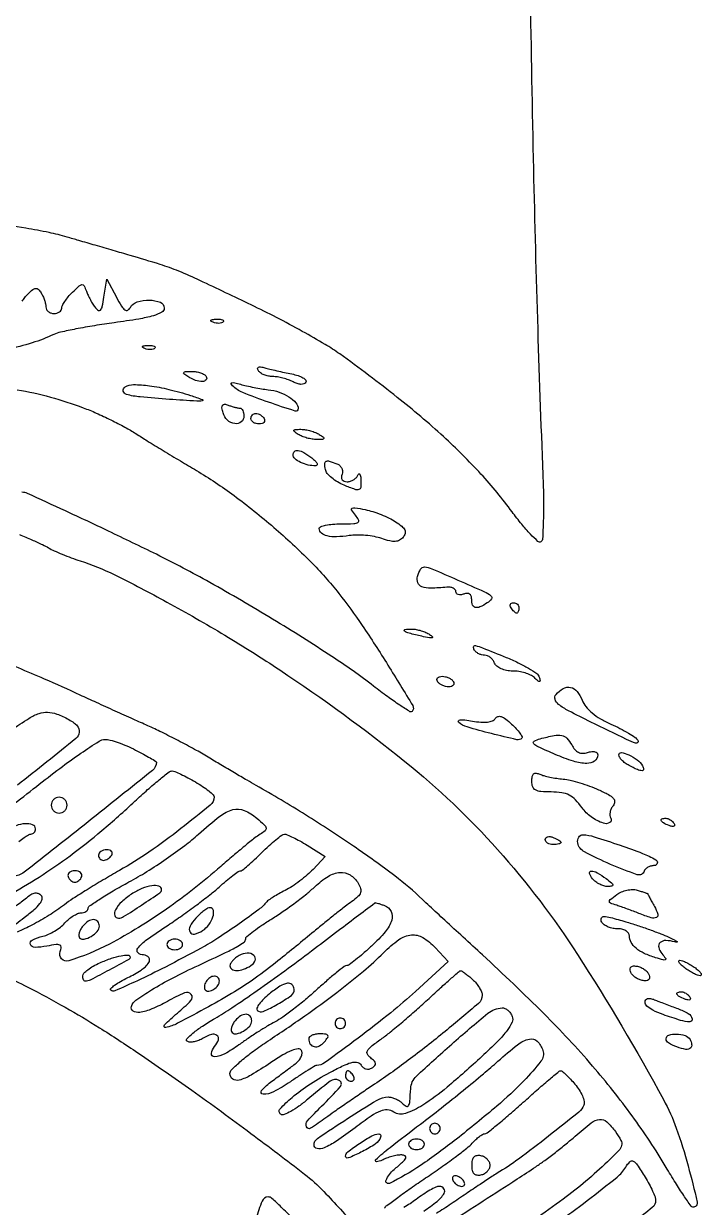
# Model space of a CAD drawing. Extents: x 55 to 655, y 169 to 856.
# Drawn here: x 213.8 to 342.7, y 305 to 530.1 of the extents above; entities that cross this region are included whole.
import ezdxf

# ---------------------------------------------------------------- set-up
doc = ezdxf.new("R2010")
doc.units = 0

msp = doc.modelspace()

# ---------------------------------------------------------------- linework, layer by layer
for points in [[(310.082766, 538.791428, 0.00188), (310.701081, 504.456111, 0.002161), (311.498656, 473.89102, 0.002384), (312.539472, 444.317176, -0.006886), (312.662752, 439.608458, -0.010759), (312.625796, 435.553869, -0.005153), (312.486885, 432.162598, -0.246301), (312.149568, 431.592438, -0.336407), (311.607007, 431.644385, -0.015186), (310.183449, 433.038228, -0.020212), (308.508599, 434.928081, -0.012471), (306.687698, 437.275262, 0.027196), (300.766068, 444.461225, 0.021463), (293.630857, 451.580213, 0.018417), (284.850212, 459.044016, 0.010987), (273.897163, 467.296642, 0.022336), (271.098198, 469.12672, 0.007106), (266.774892, 471.603189, 0.007077), (261.873351, 474.229124, 0.007829), (257.060425, 476.625776, 0.001269), (247.295007, 481.268806, 0.01336), (243.248271, 483.049648, 0.020948), (239.740308, 484.314102, 0.005453), (234, 486.046864, -0.00004), (230.798782, 486.975494, -0.000033), (227.38125, 487.967421, -0.000034), (224.241903, 488.879061, -0.000089), (222, 489.530688, 0.019289), (218.576829, 490.384632, 0.00939), (214.150084, 491.222762, 0.005581), (207.613525, 492.258699, 0.001266)], [(213.467283, 477.312744, -0.030396), (213.981947, 478.050211, -0.028839), (214.590751, 478.733608, -0.023799), (215.49376, 479.554516, -0.155863), (216.055032, 479.779335, -0.220662), (216.533177, 479.597929, -0.052415), (217.075438, 478.912179, -0.033405), (217.418842, 478.279919, -0.025418), (217.711279, 477.54764, -0.025971), (217.915502, 476.829848, -0.053303), (217.984687, 476.25, 0.118755), (218.105752, 475.773192, 0.099323), (218.436127, 475.367188, 0.09112), (218.92593, 475.094491, 0.081749), (219.5, 475, 0.064853), (220.073457, 475.074694, 0.082425), (220.559375, 475.29375, 0.098894), (220.884432, 475.618646, 0.148195), (221, 476, -0.121323), (221.126517, 476.513731, -0.026707), (221.594163, 477.300413, -0.026288), (222.248406, 478.174929, -0.022638), (223.022681, 479.022681, -0.010838), (224.288483, 480.234765, -0.163476), (224.837828, 480.478745, -0.303423), (225.243705, 480.259479, -0.035902), (225.677916, 479.272681, 0.023775), (225.999404, 478.491222, 0.01477), (226.446244, 477.605797, 0.014811), (226.940021, 476.756309, 0.025803), (227.405235, 476.08748, 0.090124), (227.971007, 475.579431, 0.376227), (228.386633, 475.649817, 0.11985), (228.713738, 476.336091, 0.012775), (229.033657, 478.08748), (229.567314, 481.5), (231.397978, 478.078588, 0.014558), (232.365188, 476.390945, 0.09698), (233.017533, 475.680634, 0.286453), (233.550194, 475.639757, 0.145825), (234.050607, 476.125947, -0.190637), (235.378061, 477.207859, -0.081198), (237.685744, 477.544942, -0.092937), (239.758746, 477.119676, -0.304718), (240.5, 476.016317, -0.2756), (240.031829, 475.231465, -0.052708), (238.431206, 474.573929, -0.030075), (235.663346, 473.942381, -0.007204), (231, 473.238581, 0.006268), (227.215942, 472.674731, 0.007725), (223.703125, 472.050361, 0.006521), (220.77505, 471.443399, 0.054897), (219.5, 471.01076, -0.03324), (215.368157, 469.406503, -0.024186), (210.596957, 468.160049, -0.017427)], [(212.533774, 460.503112, -0.024469), (218.836769, 459.103393, -0.023019), (225.105282, 457.071315, -0.014741), (227.571564, 456.060441, -0.009646), (230.354961, 454.757661, -0.009705), (233.020294, 453.382004, -0.018302), (235.105282, 452.153421, 0.003885), (237.283122, 450.784051, 0.001536), (240.298234, 448.933534, 0.00152), (243.567236, 446.954596, 0.001903), (246.612109, 445.139708, -0.026155), (253.784441, 440.378889, -0.018379), (261.349264, 434.323208, -0.018526), (268.332006, 427.833092, -0.029913), (273.71239, 421.761201, -0.017227), (278.160151, 415.671633, -0.010161), (283.0674, 408.116828, -0.002998), (287.784423, 400.418729, -0.345081), (287.650698, 399.317365, -0.349241), (287.260176, 399.272889, -0.005811), (285.299298, 400.530352, -0.012141), (282.985529, 402.134163, -0.007422), (280.331312, 404.132062, 0.020584), (272.41862, 409.768164, 0.008162), (261.120305, 416.874288, 0.008244), (249.180674, 423.847919, 0.014243), (239, 429.195492, 0.002355), (229.887802, 433.60239, 0.003314), (221.716301, 437.440644, 0.000946), (214.452476, 440.777314, 0.107591), (213.42958, 441, -0.082646)], [(212.943752, 432.983829, -0.005851), (215.325, 431.964376, -0.005625), (217.358796, 431.037881, -0.025934), (218.5, 430.428349, 0.028024), (219.539619, 429.878645, 0.009857), (221.0875, 429.204713, 0.009751), (222.821912, 428.529158, 0.011272), (224.5, 427.955536, -0.03835), (230.987405, 425.33804, -0.009926), (240.991848, 420.12947, -0.010171), (252.040424, 413.80047, -0.011101), (262.5, 407.202748, -0.023238), (286.293768, 389.802706, -0.040961), (303.93559, 373.043061, -0.039035), (319.154191, 353.070807, -0.019057), (335.493673, 325.5, -0.038254), (337.929789, 320.050813, -0.019591), (340.17775, 312.904379, -0.011163), (341.88884, 306.009542, -0.496246), (341.062013, 305.028593, -0.234133), (340.732243, 305.213404, -0.00293), (339.343216, 307.269474, -0.007862), (337.765501, 309.717108, -0.004979), (336, 312.616975, 0.02326), (329.554248, 322.381951, 0.020812), (321.998461, 331.888444, 0.018185), (312.733465, 341.842769, 0.010925), (301.065663, 353, -0.000509), (297.353022, 356.404989, -0.000617), (293.878308, 359.606207, -0.000521), (290.959816, 362.307288, -0.004261), (289.639347, 363.553046, 0.029827), (284.36663, 368.041089, 0.011239), (276.49493, 373.6973, 0.010798), (267.374737, 379.65948, 0.010778), (258, 385.226157, -0.003222), (256.26892, 386.218992, -0.001233), (253.872588, 387.62189, -0.001221), (251.278328, 389.157804, -0.0015), (248.86413, 390.604909, 0.00975), (246.281575, 392.095568, 0.005852), (243.161209, 393.769104, 0.005858), (240.016985, 395.361774, 0.010158), (237.36413, 396.600433, -0.001523), (234.618007, 397.82533, -0.000771), (231.166338, 399.383956, -0.000766), (227.607398, 401.004205, -0.001141), (224.5, 402.433216, 0.006538), (217.685904, 405.478171, 0.002273), (207.788446, 409.693332, 0.00222)], [(211.369603, 395.763397, -0.010057), (214.76161, 398.004059, -0.056213), (216.718554, 398.95263, -0.099016), (218.29862, 399.177961, -0.070037), (220.061551, 398.828699, -0.024599), (221.21769, 398.36072, -0.022525), (222.357726, 397.768871, -0.02316), (223.326671, 397.14753, -0.065483), (223.915026, 396.602387, -0.415308), (223.685769, 394.184663, -0.007538), (212.575234, 385.311293, -0.016324)], [(211.326613, 381.325374, 0.008541), (216.176709, 385.053066, -0.007393), (220.615522, 388.480884, -0.010636), (224.651967, 391.371838, -0.0067), (228.091659, 393.659256, -0.144353), (229.247308, 394, -0.06674), (230.20853, 393.871121, -0.017257), (231.704715, 393.40653, -0.017245), (233.389255, 392.753015, -0.016798), (235.039838, 391.979676, -0.005666), (236.557887, 391.183419, -0.009002), (237.836702, 390.464052, -0.003579), (238.903798, 389.827921, -0.262295), (239, 389.657154, -0.227233), (238.257914, 388.108593, -0.001451), (226.007024, 378.319956, -0.001806), (213.837292, 368.72538, -0.167545), (211.733326, 368, 0.113353)], [(210.75, 364.345979, 0.019777), (216.683693, 367.812928, 0.017325), (222.599891, 371.88634, 0.016092), (228.632149, 376.663526, 0.012343), (234.916545, 382.25, -0.006852), (237.340966, 384.453306, -0.010155), (239.5302, 386.310938, -0.005707), (241.407606, 387.804184, -0.166643), (241.978823, 388, -0.099123), (242.516574, 387.892335, -0.011072), (243.664206, 387.383485, -0.013111), (245.014347, 386.704934, -0.01028), (246.44284, 385.901224, -0.013823), (247.805648, 385.045505, -0.020035), (248.955084, 384.210255, -0.016198), (249.831311, 383.470938, -0.212502), (250, 383.091949, -0.223498), (249.253395, 381.505109, -0.007419), (243.673955, 377.026166, -0.014734), (237.589524, 372.570173, -0.022006), (232, 369.076371, 0.005128), (228.908594, 367.286199, 0.004969), (225.821875, 365.414508, 0.004914), (223.139183, 363.714395, 0.018242), (221.5, 362.5659, -0.021784), (218.583725, 360.553251, -0.019712), (215.406333, 358.729353, -0.017901), (212.509013, 357.344466, -0.102882)], [(212.831923, 374.611547, -0.020094), (213.818092, 375.339063, -0.018563), (214.675392, 375.874507, -0.131035), (215.146023, 376, 0.116351), (215.471761, 376.07684, 0.100505), (215.749144, 376.29375, 0.093107), (215.935342, 376.618108, 0.084057), (216, 377, 0.317459), (215.458839, 377.766433, 0.101844), (214.000545, 377.969296, 0.082604), (212.333576, 377.579691, 0.157928)], [(212.317021, 358.929849, -0.013099), (213.868394, 360.134604, 0.01621), (215.762406, 361.624427, 0.053792), (216.857916, 362.766975, 0.106124), (217.277322, 363.645401, 0.260511), (217.089025, 364.310975, 0.110682), (216.51185, 364.676813, 0.132022), (215.871628, 364.729391, 0.096135), (215.137195, 364.442616, 0.039048), (214.273629, 363.79696, -0.041956), (212.280445, 362.324695, -0.018195)], [(205.034, 351.610302, -0.004926), (214.516803, 346.895082, -0.010774), (221.66394, 343.056799, -0.011962), (228.160909, 339.177254, -0.007733), (235.5, 334.393051, -0.006894), (245.743218, 327.280284, -0.004977), (256.975369, 319.078846, -0.003425), (267.194562, 311.35049, -0.040717), (270.87074, 308.022469, -0.001805), (277.173343, 301.257987, -0.006105)], [(282.415347, 304.863028, -0.092627), (282.884193, 305.378255, -0.00369), (284.929265, 306.902133, -0.006395), (287.398131, 308.665488, -0.004469), (290.224364, 310.592751, 0.005955), (293.128513, 312.585813, 0.006943), (295.837862, 314.549873, 0.006225), (298.082452, 316.268977, 0.041144), (299.117295, 317.229723, -0.020452), (299.789349, 317.907486, -0.025178), (300.471272, 318.479981, -0.024898), (301.078734, 318.894012, -0.137983), (301.455483, 319, 0.169005), (301.926466, 319.163877, 0.003419), (303.917443, 320.7625, 0.007677), (306.224359, 322.70054, 0.005036), (308.824306, 325, -0.003372), (311.407323, 327.299851, -0.005295), (313.661007, 329.2375, -0.001662), (315.629229, 330.882652, -0.174979), (315.954281, 331, -0.182688), (316.236839, 330.893196, -0.010041), (316.946522, 330.241457, -0.014496), (317.770064, 329.40708, -0.010005), (318.655207, 328.417727, -0.03545), (319.465219, 327.327483, -0.041461), (320.066309, 326.187512, -0.046007), (320.395638, 325.160873, -0.147269), (320.343082, 324.451675, -0.131856), (319.375417, 323.120604, -0.003483), (313.617732, 318.530635, -0.007911), (307.91759, 314.195231, -0.023779), (303.847904, 311.488783, 0.010612), (302.838949, 310.855458, 0.001208), (300.594178, 309.371305, 0.00146), (297.932671, 307.591139, 0.001188), (295.091354, 305.66885, -0.010106), (292.288586, 303.844652, -0.014836)], [(294.569673, 302.011766, 0.000785), (301.15492, 306.221752, 0.000723), (307.668519, 310.413654, 0.003859), (311.203206, 312.73452, 0.011726), (312.894225, 313.921868, 0.006234), (314.933903, 315.466284, 0.006201), (316.980236, 317.097362, 0.00958), (318.703206, 318.561946, -0.016092), (321.729839, 321.067539, -0.138094), (323.342425, 321.720731, -0.218386), (324.686343, 321.275951, -0.047937), (326.341807, 319.408756, -0.029185), (327.407527, 317.750509, -0.194706), (327.530566, 316.796457, -0.128414), (326.978238, 315.813121, -0.010187), (324.841807, 313.685972, -0.031502), (316.404499, 306.581287, -0.017577), (305.329047, 298.976018, -0.010323)], [(315.079953, 301.948163, 0.009466), (320.99141, 306.304431, 0.005995), (326.658417, 310.757347, 0.089632), (328.29969, 312.651386, -0.060836), (329.092935, 313.680341, -0.327503), (329.749868, 313.786039, -0.128476), (330.511081, 313.106168, -0.009675), (332.01096, 310.75, -0.014416), (332.769855, 309.420556, -0.016748), (333.411538, 308.113514, -0.015909), (333.878586, 306.980734, -0.089244), (333.996262, 306.33856, -0.225206), (333.358718, 304.983639, -0.003774), (326.750935, 299.635538, -0.009626)], [(289.88231, 304.303419, 0.023315), (292.411329, 306.152116, 0.082755), (293.743048, 307.646768, 0.30265), (293.720503, 308.545037, 0.244169), (292.844391, 309, 0.111023), (292.206475, 308.856586, 0.017798), (291.065427, 308.265625, 0.018934), (289.750734, 307.457174, 0.015604), (288.411113, 306.5, -0.039857), (286.094132, 305.008565, -0.056494)], [(264.804767, 302.971627, 0.01456), (262.75976, 305.074625, 0.010117), (260.996126, 306.717708, 0.182584), (260.288544, 306.991017, 0.309527), (259.103607, 306.192592, 0.033393), (258.038509, 302.876189, 0.028253)]]:
    msp.add_lwpolyline(points, format="xyb")
for points in [[(251.729167, 473.395833, -0.126455), (251.402231, 473.202593, -0.060344), (250.916927, 473.123424, -0.05415), (250.359369, 473.160852, -0.051402), (249.8125, 473.316886, -0.054073), (249.395823, 473.538436, -0.470617), (249.37858, 473.720685, -0.168741), (249.670344, 473.862007, -0.018894), (250.416667, 473.921053, -0.028489), (251.112848, 473.910055, -0.077125), (251.592839, 473.799335, -0.208169), (251.77538, 473.614691, -0.296942)], [(238.729167, 468.395833, -0.126455), (238.402231, 468.202593, -0.060344), (237.916927, 468.123424, -0.05415), (237.359369, 468.160852, -0.051402), (236.8125, 468.316886, -0.054073), (236.395823, 468.538436, -0.470617), (236.37858, 468.720685, -0.168741), (236.670344, 468.862007, -0.018894), (237.416667, 468.921053, -0.028489), (238.112848, 468.910055, -0.077125), (238.592839, 468.799335, -0.208169), (238.77538, 468.614691, -0.296942)], [(248.5, 463, -0.320535), (248.45743, 462.363698, -0.224569), (247.783871, 462.04511, -0.088074), (246.434617, 462.284637, -0.055643), (245, 463, -0.021402), (244.259195, 463.524997, -0.400385), (244.220225, 463.783207, -0.230617), (244.521535, 463.950013, -0.011327), (245.690983, 463.984687, -0.041968), (246.574963, 463.916577, -0.044123), (247.419912, 463.701752, -0.048375), (248.108156, 463.382909, -0.122282)], [(264.758726, 463.493285, -0.029142), (265.967711, 463.175643, -0.053867), (266.892936, 462.759323, -0.084687), (267.418101, 462.317498, -0.324736), (267.448038, 461.915924, -0.16606), (267.082727, 461.615582, -0.098387), (266.520334, 461.52318, -0.072535), (265.806413, 461.6517, -0.042142), (265.005053, 461.997296, 0.036366), (264.141636, 462.381526, 0.023284), (263.092369, 462.705456, 0.023382), (262.029037, 462.92779, 0.039863), (261.124758, 463, -0.050016), (260.306397, 463.082068, -0.047641), (259.506512, 463.325221, -0.051306), (258.840825, 463.682722, -0.105858), (258.433788, 464.107134, -0.101312), (258.275713, 464.537989, -0.328879), (258.409541, 464.791469, -0.153221), (258.842168, 464.854854, -0.029526), (259.624771, 464.681791, 0.008988), (260.567496, 464.432322, 0.003307), (261.906402, 464.11302, 0.003277), (263.373644, 463.783472, 0.003931)], [(245.5, 459.406801, -0.009753), (247.763799, 458.630555, -0.763841), (247.743624, 458.389912, -0.061469), (246.693926, 458.327097, -0.001299), (241.5, 458.668368, -0.006145), (235.93299, 459.117478, -0.045173), (233.310997, 459.602934, -0.285441), (232.713071, 460.256009, -0.310013), (233.057418, 461.035487, -0.143546), (234.660928, 461.476563, -0.028368), (237.665797, 461.255503, -0.026789), (241.376956, 460.565909, -0.018387)], [(260.280013, 460.503004, -0.055216), (262.345277, 460.039788, -0.058117), (264.221193, 459.140405, -0.066998), (265.563595, 458.016674, -0.18715), (266, 456.891591, -0.50747), (265.384216, 456.441116, -0.007137), (260.312858, 458.132404, -0.01201), (255.435877, 459.969179, -0.102209), (253.5, 461.259538, -0.103245), (253.254061, 461.640379, -0.468529), (253.365854, 461.840862, -0.10396), (253.901996, 461.829407, -0.013945), (255, 461.541512, 0.014458), (256.157641, 461.23925, 0.00807), (257.582254, 460.935088, 0.008045), (259.034024, 460.673731, 0.012929)], [(254.915121, 457, -0.190765), (255.202118, 456.886367, -0.08831), (255.4459, 456.559375, -0.068129), (255.611278, 456.07406, -0.048131), (255.666667, 455.5, -0.225618), (255.136057, 454.383954, -0.209944), (253.910562, 454.045698, -0.151642), (252.506472, 454.716273, -0.143082), (251.689595, 456.07899, -0.027967), (251.486467, 457.08178, -0.180855), (251.594156, 457.577522, -0.285456), (251.956936, 457.74961, -0.063388), (252.654751, 457.57899, 0.014759), (253.287546, 457.357357, 0.014156), (253.941124, 457.170078, 0.014239), (254.526483, 457.037778, 0.048489)], [(259.5, 455, -0.139169), (259.607943, 454.620352, -0.191142), (259.478525, 454.29375, -0.138808), (259.110654, 454.073267, -0.066118), (258.559017, 454, -0.062283), (257.962904, 454.074545, -0.080552), (257.457961, 454.29375, -0.097988), (257.120018, 454.618621, -0.153634), (257, 455, -0.092995), (257.071618, 455.381732, -0.096318), (257.276414, 455.70625, -0.099231), (257.581949, 455.923444, -0.105429), (257.940983, 456, -0.089642), (258.346558, 455.926698, -0.053229), (258.7871, 455.70625, -0.051032), (259.193797, 455.382515, -0.06081)], [(270, 452, -0.01604), (270.779772, 451.45985, -0.367612), (270.836839, 451.214297, -0.26855), (270.588562, 451.055204, -0.011288), (269.5, 451.030626, -0.040274), (268.624621, 451.10125, -0.027303), (267.646875, 451.315379, -0.027565), (266.719031, 451.628331, -0.048366), (266, 452, -0.01604), (265.220228, 452.54015, -0.367612), (265.163161, 452.785703, -0.26855), (265.411438, 452.944796, -0.011288), (266.5, 452.969374, -0.040274), (267.375379, 452.89875, -0.027303), (268.353125, 452.684621, -0.027565), (269.280969, 452.371669, -0.048366)], [(268.55887, 447.531803, -0.028086), (269.227851, 446.964064, -0.083978), (269.586631, 446.485547, -0.249981), (269.582376, 446.184402, -0.265896), (269.331787, 446.031803, -0.064861), (267.899707, 446.178851, -0.053775), (266.453473, 446.689314, -0.058339), (265.341631, 447.391508, -0.226495), (265, 448.106989, -0.215978), (265.289097, 448.745043, -0.223668), (265.953089, 448.935875, -0.093674), (267.06442, 448.533936, -0.028438)], [(273.35507, 446.417241, -0.092199), (273.893432, 446.086956, -0.096073), (274.267858, 445.589353, -0.099378), (274.421065, 445.002606, -0.106326), (274.329869, 444.417241, 0.088844), (274.22088, 443.848034, 0.155449), (274.359785, 443.393306, 0.154891), (274.73667, 443.101673, 0.088031), (275.309678, 443, 0.074848), (275.929853, 443.093361, 0.063467), (276.533923, 443.367188, 0.065525), (277.031283, 443.772042, 0.093567), (277.337719, 444.25, -0.134838), (277.534083, 444.507455, -0.451114), (277.717133, 444.471033, -0.102424), (277.859684, 444.044717, -0.020885), (277.921053, 443.247132, -0.033726), (277.878188, 441.92454, -0.305674), (277.527458, 441.502289, -0.159795), (276.808228, 441.525714, -0.009483), (274.75, 442.320316, -0.03735), (273.482517, 442.951549, -0.040557), (272.359711, 443.749404, -0.044299), (271.525817, 444.58666, -0.126763), (271.176676, 445.323184, -0.034417), (271.037289, 446.463095, -0.297932), (271.28205, 446.884452, -0.194319), (271.871417, 446.932638, -0.016034)], [(284.513209, 435.399388, -0.02716), (285.696403, 434.528803, -0.107306), (286.25326, 433.823537, -0.179161), (286.320099, 433.157335, -0.10998), (285.956002, 432.446986, -0.095248), (285.272788, 431.885227, -0.109506), (284.462748, 431.652222, -0.074946), (283.394254, 431.746138, -0.024541), (281.873888, 432.193808, 0.038157), (280.492752, 432.559965, 0.023148), (278.817214, 432.790256, 0.023126), (277.123388, 432.864929, 0.037364), (275.685372, 432.754154, -0.028482), (273.291304, 432.526931, -0.066936), (271.507483, 432.698692, -0.112214), (270.406917, 433.234618, -0.227336), (270, 434.083333, -0.310446), (270.244701, 434.439462, -0.037003), (271.210968, 434.730729, -0.033758), (272.542398, 434.93374, -0.020958), (274.122445, 435, 0.007712), (276.586573, 435.038009, 0.129351), (277.362485, 435.267963, 0.395483), (277.492114, 435.732387, 0.051867), (276.872445, 436.668655, -0.024643), (276.156231, 437.632561, -0.440448), (276.238273, 437.967794, -0.168973), (276.773331, 438.057567, -0.006742), (278.745723, 437.69451, -0.027834), (280.172205, 437.328493, -0.017979), (281.778783, 436.755163, -0.018078), (283.313564, 436.07917, -0.032262)], [(296.374954, 424.313322, -0.002096), (301.439917, 422.066277, -0.059892), (302.662691, 421.331, -0.396241), (302.758198, 420.720744, -0.102254), (301.97104, 419.96094, -0.03233), (300.561317, 419.192123, -0.163627), (299.683353, 419.094922, -0.263746), (299.173165, 419.551372, -0.081476), (299, 420.606989, 0.077669), (298.900225, 421.245425, 0.166102), (298.606191, 421.640962, 0.166138), (298.131663, 421.773866, 0.07771), (297.5, 421.638374, -0.060016), (296.925839, 421.493894, -0.10581), (296.440625, 421.534849, -0.149993), (296.121996, 421.749487, -0.171714), (296, 422.094243, 0.174535), (295.863517, 422.473322, 0.106871), (295.485937, 422.77043, 0.082095), (294.919488, 422.939423, 0.056932), (294.25, 422.947704, -0.019434), (291.216743, 422.757847, -0.094893), (289.527994, 423.04004, -0.217463), (288.772974, 423.791521, -0.155042), (288.710251, 425, -0.06644), (289.284761, 426.403781, -0.292704), (290.041375, 426.797826, -0.078272), (291.422125, 426.451761, -0.002891)], [(308, 419, -0.042167), (307.967655, 418.617151, -0.061769), (307.870461, 418.29375, -0.081139), (307.727648, 418.07446, -0.210953), (307.559017, 418, -0.151918), (307.34829, 418.065539, -0.038439), (307.066025, 418.29375, -0.035638), (306.768994, 418.617226, -0.029505), (306.5, 419, -0.082592), (306.343488, 419.3821, -0.161196), (306.3746, 419.70625, -0.182303), (306.586039, 419.921712, -0.108972), (306.940983, 420, -0.093332), (307.345238, 419.923877, -0.09642), (307.688914, 419.70625, -0.099167), (307.918938, 419.381556, -0.105053)], [(291, 413.95431, -0.045015), (291.537319, 413.515436, -0.593089), (291.48239, 413.320537, -0.103987), (290.944116, 413.310733, -0.007762), (289.5, 413.6103, -0.008705), (287.108583, 414.189115, -0.092061), (286.203401, 414.613585, -0.677836), (286.274386, 414.90032, -0.036193), (287.583333, 414.984687, -0.043125), (288.426682, 414.905021, -0.028137), (289.377604, 414.675698, -0.028277), (290.286566, 414.344478, -0.047271)], [(305.544828, 409.605895, -0.016089), (307.828495, 408.589996, -0.021635), (309.821334, 407.516765, -0.019439), (311.365287, 406.513709, -0.167012), (311.839702, 405.855895, -0.021228), (312.015472, 405.171501, -0.441927), (311.905088, 405.017955, -0.211311), (311.641238, 405.099931, -0.009637), (310.925, 405.75, 0.080556), (310.216588, 406.23, 0.035668), (309.157499, 406.632812, 0.034119), (307.949861, 406.907846, 0.038948), (306.768615, 407, -0.047711), (305.626259, 407.109254, -0.056068), (304.588802, 407.433268, -0.064505), (303.789288, 407.916403, -0.133788), (303.361626, 408.5, 0.071217), (303.041915, 409.073449, 0.063626), (302.563245, 409.559375, 0.066839), (302.005008, 409.888228, 0.100052), (301.452028, 410, -0.066349), (300.895918, 410.074121, -0.052153), (300.328347, 410.29375, -0.053447), (299.834785, 410.617273, -0.08274), (299.5, 411, -0.17385), (299.370722, 411.60858, -0.44134), (299.700329, 411.836305, -0.038159), (301.065516, 411.409595, -0.001792)], [(295.5, 405, -0.131946), (295.613866, 404.620091, -0.190139), (295.495862, 404.29375, -0.14379), (295.146634, 404.073627, -0.069308), (294.618034, 404, -0.059645), (293.99842, 404.074178, -0.050746), (293.377112, 404.29375, -0.053126), (292.846464, 404.617096, -0.091204), (292.5, 405, -0.131946), (292.386134, 405.379909, -0.190139), (292.504138, 405.70625, -0.14379), (292.853366, 405.926373, -0.069308), (293.381966, 406, -0.059645), (294.00158, 405.925822, -0.050746), (294.622888, 405.70625, -0.053126), (295.153536, 405.382904, -0.091204)], [(320.020697, 401.445563, 0.081481), (320.721209, 400.23873, 0.046909), (321.908932, 399.04357, 0.040551), (323.508185, 397.916964, 0.029054), (325.454526, 396.91709, -0.013767), (327.213062, 396.080586, -0.016841), (328.806192, 395.199433, -0.015437), (330.082827, 394.381569, -0.104524), (330.597776, 393.841796, -0.293594), (330.589789, 393.387129, -0.351429), (330.193214, 393.261757, -0.019943), (328.486121, 394.002856, -0.000631), (321.670192, 397.301374, -0.006655), (317.440383, 399.424974, -0.04787), (315.525813, 400.663712, -0.148948), (314.862448, 401.622736, -0.255912), (315.042636, 402.551374, -0.093794), (316.419298, 403.689972, -0.182636), (317.810472, 403.889853, -0.169545), (319.060157, 403.115933, -0.07944)], [(308.555163, 394.22183, -0.25776), (307.590157, 393.943438, -0.005808), (302.747277, 395.104431, -0.009327), (298.109798, 396.365754, -0.111964), (296.5, 397.26033, -0.379587), (296.467513, 397.541557, -0.22206), (296.782464, 397.723229, -0.052178), (297.709155, 397.706468, -0.014819), (299.135479, 397.488009, 0.024392), (300.745019, 397.272927, 0.049484), (302.020949, 397.291836, 0.067989), (302.9499, 397.528515, 0.159323), (303.490976, 397.985399, -0.183697), (303.970039, 398.352525, -0.15752), (304.608641, 398.338513, -0.08119), (305.463768, 397.875306, -0.023937), (306.601553, 396.904596, -0.017727), (307.486454, 396.012159, -0.029084), (308.161532, 395.190134, -0.029158), (308.595363, 394.514947, -0.336449)], [(318.02572, 392.951942, 0.055785), (318.634688, 392.06724, 0.104248), (319.324477, 391.544225, 0.113382), (320.124883, 391.369269, 0.074319), (321.060903, 391.51933, -0.046687), (321.827538, 391.685961, -0.091503), (322.448834, 391.647529, -0.141501), (322.847016, 391.416675, -0.193422), (323, 391.036003, -0.247664), (322.392669, 389.885091, -0.154471), (320.898313, 389.434006, -0.073644), (318.382232, 389.841033, -0.024718), (314.885983, 391.144395, -0.004617), (311.657765, 392.568606, -0.09573), (310.797137, 393.177324, -0.496119), (310.871007, 393.644678, -0.055316), (312.038688, 394.114368, -0.017434), (314.682338, 394.753064, -0.09881), (316.123992, 394.760574, -0.157317), (317.120933, 394.21095, -0.065964)], [(331.503323, 388.994623, -0.127083), (331.708163, 388.334217, -0.433008), (331.42926, 388.046195, -0.102509), (330.535119, 388.246229, -0.016752), (328.934259, 389.035184, -0.037152), (328.194074, 389.505106, -0.042747), (327.568188, 390.060032, -0.047545), (327.133606, 390.614287, -0.143458), (327, 391.070368, -0.460026), (327.484968, 391.485928, -0.069629), (328.879454, 391.065422, -0.052396), (330.477042, 390.115132, -0.094257)], [(316.386913, 386.448047, -0.034318), (317.765004, 386.224097, -0.014907), (319.559808, 385.747561, -0.01467), (321.444862, 385.125653, -0.018908), (323.134294, 384.439442, -0.016532), (325.035068, 383.505521, -0.085674), (325.955552, 382.790119, -0.201243), (326.195261, 382.116755, -0.160749), (325.911291, 381.393112, 0.06377), (325.545198, 380.816076, 0.063465), (325.33559, 380.164483, 0.069323), (325.306819, 379.5401, 0.115813), (325.472927, 379.043805, -0.41772), (325.261376, 378.17103, -0.224905), (324.049608, 378.050465, -0.069457), (321.735921, 379.260799, -0.083029), (320, 381, 0.036642), (318.742094, 382.517834, 0.083173), (317.549953, 383.404605, 0.082695), (316.129455, 383.857396, 0.035905), (314.146192, 384, -0.019919), (312.170872, 384.078725, -0.105148), (311.137591, 384.38616, -0.182025), (310.611488, 384.995807, -0.088194), (310.428571, 386.02476, -0.044662), (310.509858, 386.932965, -0.168631), (310.785852, 387.423323, -0.212758), (311.258492, 387.572, -0.073925), (311.964286, 387.382672, 0.036825), (312.751458, 387.107719, 0.013542), (313.896915, 386.833051, 0.013338), (315.169021, 386.599477, 0.015607)], [(219, 381.5, 0.099038), (219.114514, 380.927543, 0.097945), (219.440625, 380.440625, 0.097945), (219.927543, 380.114514, 0.099038), (220.5, 380, 0.099038), (221.072457, 380.114514, 0.097945), (221.559375, 380.440625, 0.097945), (221.885486, 380.927543, 0.099038), (222, 381.5, 0.099038), (221.885486, 382.072457, 0.097945), (221.559375, 382.559375, 0.097945), (221.072457, 382.885486, 0.099038), (220.5, 383, 0.099038), (219.927543, 382.885486, 0.097945), (219.440625, 382.559375, 0.097945), (219.114514, 382.072457, 0.099038)], [(258.139216, 378.999852, -0.012812), (259.52702, 377.761596, -0.155646), (259.869652, 377.145944, -0.272611), (259.688889, 376.623762, -0.041263), (258.753905, 375.952347, 0.03136), (257.757115, 375.266019, 0.004541), (255.830516, 373.724633, 0.005131), (253.584888, 371.855634, 0.004372), (251.253905, 369.839395, -0.027853), (240.918805, 361.71551, -0.030875), (230.083027, 355.090606, -0.048679), (222.327638, 351.905054, -0.623356), (220.699222, 353.658567, 0.072702), (220.88744, 354.495312, 0.326449), (220.638396, 354.897016, 0.133088), (219.912072, 354.984682, 0.013224), (218.167837, 354.683567, -0.043765), (215.912947, 354.434703, -0.314526), (215.050391, 355.008505, -0.395826), (215.383751, 355.844395, -0.047938), (217.426404, 356.570885, 0.046429), (218.481418, 356.942534, 0.028391), (219.647823, 357.562064, 0.028318), (220.742901, 358.313884, 0.044272), (221.581391, 359.089937, -0.034923), (222.342121, 359.820856, -0.034905), (223.197301, 360.438919, -0.037098), (224.018555, 360.868432, -0.102283), (224.654988, 361, 0.061102), (225.169311, 361.063088, 0.079654), (225.604903, 361.248834, 0.097497), (225.896511, 361.524017, 0.156251), (226, 361.847094, -0.247484), (226.249175, 362.319677, -0.006524), (228.287718, 363.676665, -0.01224), (230.803052, 365.218075, -0.007886), (233.787976, 366.885883, 0.016248), (237.168426, 368.849561, 0.011008), (240.892704, 371.293634, 0.0111), (244.389653, 373.816492, 0.021702), (247.037976, 376.004784, -0.01757), (251.081655, 379.402636, -0.100377), (253.577346, 380.650353, -0.16841), (255.710082, 380.50046, -0.074898)], [(337.492921, 378.011454, -0.1144), (337.606889, 377.674071, -0.32948), (337.487528, 377.474315, -0.155351), (337.131719, 377.443138, -0.036408), (336.551938, 377.618443, -0.029964), (335.48003, 378.105273, -0.168622), (335.057392, 378.558518, -0.444011), (335.201747, 378.882327, -0.079093), (335.940983, 379, -0.088797), (336.34605, 378.927491, -0.053277), (336.78502, 378.709615, -0.051183), (337.189428, 378.389589, -0.061454)], [(267.693773, 373.880242), (271.123614, 371.760483), (268.811807, 369.285228, -0.026815), (267.709454, 368.22502, -0.016122), (266.297843, 367.083376, -0.016125), (264.816605, 366.035787, -0.026975), (263.5, 365.265454, 0.008676), (262.314667, 364.628942, 0.01073), (261.234375, 363.993641, 0.009214), (260.353242, 363.427001, 0.074932), (260, 363.104778, -0.061627), (258.506548, 361.668187, -0.00709), (254.730869, 358.922704, -0.009282), (250.720256, 356.20255, -0.020593), (247.545615, 354.315823, -0.004764), (240.721385, 350.715059, -0.010273), (235.38634, 348.102021, -0.005127), (231.128006, 346.176587, -0.309279), (230.342711, 346.323956, -0.418971), (230.345325, 346.646347, -0.034084), (231.060256, 347.249798, -0.030064), (232.157693, 347.957548, -0.016747), (233.569884, 348.691295, 0.034855), (236.102125, 350.125663, 0.094132), (237.575533, 351.562324, 0.323971), (237.560076, 352.511254, 0.23623), (236.583333, 353, -0.196749), (235.509609, 353.439524, -0.387725), (235.463703, 354.289364, -0.066054), (237.204143, 355.920809, -0.00939), (241.25, 358.702942, 0.00782), (243.894254, 360.50906, 0.006358), (246.671657, 362.523933, 0.006431), (249.18335, 364.445974, 0.016609), (250.930108, 365.915033, -0.008338), (252.289175, 367.096957, -0.011986), (253.534168, 368.093791, -0.007861), (254.597701, 368.878157, -0.156186), (254.978245, 369, 0.170345), (255.355335, 369.13231, 0.007713), (256.428712, 370.018798, 0.012164), (257.680685, 371.139391, 0.00834), (259.048136, 372.468249, -0.011431), (260.434606, 373.799026, -0.015673), (261.745093, 374.927026, -0.012369), (262.871878, 375.791857, -0.149575), (263.381966, 375.968249, -0.10993), (263.903834, 375.871668, -0.012249), (265.01237, 375.367994, -0.014428), (266.315848, 374.689679, -0.011224)], [(316, 374.393011, -0.289661), (315.903916, 374.241071, -0.046727), (315.559375, 374.115447, -0.039339), (315.074824, 374.028469, -0.024748), (314.5, 374, -0.062722), (313.926468, 374.07223, -0.08088), (313.440625, 374.284531, -0.098158), (313.115494, 374.599211, -0.152681), (313, 374.968615, -0.184534), (313.122486, 375.289193, -0.147206), (313.440625, 375.483616, -0.100118), (313.925634, 375.511135, -0.055937), (314.5, 375.361626, -0.02136), (315.074558, 375.112506, -0.030395), (315.559375, 374.839659, -0.030693), (315.912889, 374.579329, -0.222225)], [(327.246018, 373.876712, -0.010654), (331.502528, 372.329683, -0.041362), (334.02361, 371.103798, -0.319978), (334.318648, 370.43626, -0.355875), (333.783333, 370, 0.062688), (333.138149, 369.918791, 0.063164), (332.534984, 369.680266, 0.069332), (332.062785, 369.327822, 0.117896), (331.803848, 368.911543, -0.41625), (330.515441, 368.272926, -0.018858), (325.433409, 370.223109, -0.020237), (320.448763, 372.597811, -0.227687), (319.178648, 374.310872, -0.184938), (319.375907, 375.423358, -0.277654), (320.222882, 375.872842, -0.06278), (322.277882, 375.500676, -0.005686)], [(228, 372, 0.092995), (228.071618, 371.618268, 0.096318), (228.276414, 371.29375, 0.099231), (228.581949, 371.076556, 0.105429), (228.940983, 371, 0.089642), (229.346558, 371.073302, 0.053229), (229.7871, 371.29375, 0.051032), (230.193797, 371.617485, 0.06081), (230.5, 372, 0.139169), (230.607943, 372.379648, 0.191142), (230.478525, 372.70625, 0.138808), (230.110654, 372.926733, 0.066118), (229.559017, 373, 0.062283), (228.962904, 372.925455, 0.080552), (228.457961, 372.70625, 0.097988), (228.120018, 372.381379, 0.153634)], [(222.191667, 367.925, 0.073624), (222.399741, 367.514089, 0.066918), (222.723802, 367.165781, 0.070382), (223.110048, 366.930417, 0.102038), (223.5, 366.85, 0.102038), (223.889952, 366.930417, 0.070382), (224.276198, 367.165781, 0.066918), (224.600259, 367.514089, 0.073624), (224.808333, 367.925, 0.159683), (224.810399, 368.333474, 0.143818), (224.571823, 368.684219, 0.107546), (224.111023, 368.920344, 0.064908), (223.5, 369, 0.064908), (222.888977, 368.920344, 0.107546), (222.428177, 368.684219, 0.143818), (222.189601, 368.333474, 0.159683)], [(277.397872, 366.667928, -0.060711), (277.851122, 365.653804, -0.159898), (277.836908, 364.86765, -0.123735), (277.342094, 364.114721, -0.030037), (276.178702, 363.167928, 0.009185), (274.970238, 362.265492, 0.002592), (273.120334, 360.814954, 0.002612), (271.046562, 359.153738, 0.002754), (269.026932, 357.5, -0.003597), (262.124804, 351.86772, -0.014453), (257.784382, 348.579492, -0.019159), (253.891154, 346.02254, -0.010321), (248.91469, 343.158889, -0.004898), (243.030383, 340.007199, -0.070247), (240.797834, 339.21327, -0.741207), (240.535681, 339.697155, -0.024862), (242.993606, 341.949962, 0.027476), (245.584942, 344.350074, 0.385715), (245.62284, 345.516162, 0.330734), (244.376968, 345.805513, 0.02536), (241.102659, 344.177854, -0.027597), (238.167852, 342.735288, -0.065885), (235.832355, 342.08868, -0.16946), (234.569763, 342.340962, -0.353624), (234.240399, 343.221196, -0.159803), (235.126564, 344.414703, -0.016453), (238.096117, 346.369999, -0.017969), (242.074, 348.613139, -0.010416), (247, 351.033445, 0.002008), (252.186065, 353.474158, 0.016857), (254.484274, 354.663638, 0.03521), (255.690034, 355.456556, 0.233801), (256, 356.083205, -0.223151), (256.195304, 356.499019, -0.009982), (257.468279, 357.512976, -0.015166), (259.083018, 358.671434, -0.0101), (260.998397, 359.903996, 0.013161), (263.145841, 361.304553, 0.009504), (265.46735, 362.9733, 0.00961), (267.614666, 364.64491, 0.020512), (269.192828, 366.033842, -0.052748), (271.687132, 367.959022, -0.119261), (273.941119, 368.692305, -0.159186), (275.859933, 368.225592, -0.119286)], [(324.55887, 367.531803, -0.009873), (325.61579, 366.69908, -0.171056), (325.839936, 366.329282, -0.429216), (325.683399, 366.102809, -0.033911), (324.872445, 366.031803, -0.077508), (324.158309, 366.128924, -0.045691), (323.357298, 366.449967, -0.04444), (322.596509, 366.928359, -0.057041), (322, 367.5, -0.091534), (321.428332, 368.521609, -0.509847), (321.733643, 368.953474, -0.135549), (322.871325, 368.654444, -0.030279)], [(234.28852, 364.577262, 0.044619), (232.421918, 363.118633, 0.078895), (231.225008, 361.57909, 0.194371), (231.097115, 360.513229, 0.338692), (231.767865, 360, 0.14166), (232.775805, 360.291417, 0.005032), (236.204253, 362.503281, 0.003495), (239.68487, 364.833812, 0.248375), (240, 365.429062, 0.339975), (239.495719, 366.084986, 0.10235), (238.155087, 366.160063, 0.06356), (236.266038, 365.627079, 0.043075)], [(332.5, 364.625772, 0.121384), (332.52245, 364.534661, 0.00099), (332.869677, 363.876008, 0.003484), (333.276098, 363.121515, 0.002226), (333.758474, 362.25, -0.048183), (334.411026, 360.763594, -0.383754), (334.133138, 360.133655, -0.185199), (333.135983, 360.077511, -0.017611), (330.797053, 360.918645, 0.004699), (329.77877, 361.314822, 0.003216), (328.615607, 361.746294, 0.003242), (327.489373, 362.147598, 0.006557), (326.596503, 362.446163, -0.01442), (325.394942, 362.86907, -0.310304), (325.193006, 363.163123, -0.22666), (325.368028, 363.529377, -0.008575), (326.596503, 364.486884, -0.061166), (327.472567, 364.991678, -0.046679), (328.528348, 365.326697, -0.047722), (329.594845, 365.453789, -0.076939), (330.5, 365.335139, -0.005427), (331.266756, 365.102341, -0.008805), (331.9125, 364.88603, -0.003198), (332.455609, 364.689478, -0.314044)], [(282.418213, 362.393011, -0.18824), (283.652387, 361.269414, -0.19466), (283.776898, 359.626155, -0.098017), (282.556718, 357.415258, -0.03192), (279.966202, 354.708855, -0.007958), (278.368705, 353.28629, -0.011455), (276.906947, 352.083001, -0.007373), (275.65699, 351.130685, -0.152554), (275.216202, 350.977958, 0.15768), (274.762847, 350.815776, 0.005249), (273.241634, 349.618407, 0.009508), (271.46785, 348.135408, 0.006426), (269.5, 346.380654, -0.011014), (267.372661, 344.518437, -0.010266), (265.115655, 342.706373, -0.010301), (263.044481, 341.179207, -0.033961), (261.595845, 340.297299, 0.015649), (260.204883, 339.518787, 0.006542), (258.378372, 338.387263, 0.006465), (256.453764, 337.124542, 0.008334), (254.72092, 335.912795, -0.03226), (252.041714, 334.224042, -0.10874), (250.0638, 333.652523, -0.474772), (249.498, 334.261168, -0.139681), (250.093942, 335.613194, 0.092798), (250.798365, 336.879486, 0.328826), (250.529075, 337.712163, 0.233374), (249.473934, 337.886874, 0.066045), (247.913844, 337.178268, -0.044082), (247.071651, 336.750314, -0.048142), (246.191711, 336.491725, -0.053748), (245.40395, 336.426807, -0.132875), (244.853029, 336.590833, -0.477634), (244.794221, 337.054972, -0.029225), (245.967599, 338.141975, -0.026336), (247.780745, 339.481014, -0.014162), (250.143706, 340.946492, 0.015925), (253.382932, 342.971264, 0.004847), (258.157839, 346.239325, 0.004848), (263.439513, 350.006643, 0.005273), (268.5, 353.773014, -0.000392), (273.113038, 357.276857, -0.000642), (277.024412, 360.235014, -0.000046), (280.54322, 362.888664, -0.091219), (280.668213, 362.951232, -0.144091), (280.787352, 362.950752, -0.004634), (281.251663, 362.807372, -0.008588), (281.799905, 362.622059, -0.005819)], [(246.494452, 359.993869, 0.061166), (245.409594, 358.452808, 0.25465), (245.417819, 357.355621, 0.340226), (246.267972, 356.987413, 0.078869), (247.797964, 357.642553, 0.093742), (248.980967, 358.742264, 0.079608), (249.763741, 360.260433, 0.126873), (249.843536, 361.49059, 0.360269), (249.228312, 362, 0.131052), (248.759486, 361.874972, 0.027962), (248.046426, 361.410699, 0.027436), (247.256899, 360.761834, 0.023119)], [(336.5, 356.379022, -0.007465), (337.565042, 355.859485, -0.046537), (338.078179, 355.536498, -0.714173), (338.044605, 355.436641, -0.070227), (337.659758, 355.488569, 0.06223), (335.932139, 355.749754, 0.192081), (334.844773, 355.348156, 0.281147), (334.579796, 354.458, 0.108903), (335.1936, 353.266727, -0.016446), (335.881523, 352.380043, -0.427784), (335.832278, 352.111717, -0.215566), (335.454457, 352.052215, -0.0075), (333.992158, 352.478143, -0.033479), (331.831439, 353.304703, -0.065234), (330.272943, 354.287412, -0.087886), (329.329563, 355.401516, -0.132591), (329, 356.622445, 0.162884), (328.819897, 357.160634, 0.100992), (328.315714, 357.606086, 0.078292), (327.546052, 357.90113, 0.052498), (326.606989, 358, -0.055405), (325.651046, 358.106253, -0.057758), (324.755884, 358.419666, -0.064265), (324.05139, 358.881753, -0.124516), (323.665754, 359.428649, -0.209555), (323.694535, 360.044194, -0.291302), (324.153982, 360.32212, -0.060114), (325.408383, 360.141541, -0.006108), (328.308765, 359.322346, -0.007911), (330.516133, 358.631507, -0.006456), (332.856325, 357.824577, -0.006529), (334.991278, 357.025803, -0.016962)], [(225.007585, 358.509139, 0.045784), (224.563827, 357.862196, 0.062081), (224.29752, 357.206351, 0.077871), (224.237184, 356.640806, 0.186171), (224.405463, 356.261204, 0.259123), (225.270662, 356.013999, 0.076368), (226.597605, 356.545888, 0.072512), (227.766392, 357.488026, 0.189694), (228.152221, 358.475, 0.169165), (227.842222, 359.358554, 0.225549), (227.088567, 359.726831, 0.147087), (226.038064, 359.423362, 0.07634)], [(241, 355, 0.148195), (241.115568, 354.618646, 0.098894), (241.440625, 354.29375, 0.082425), (241.926543, 354.074694, 0.064853), (242.5, 354, 0.064853), (243.073457, 354.074694, 0.082425), (243.559375, 354.29375, 0.098894), (243.884432, 354.618646, 0.148195), (244, 355, 0.148195), (243.884432, 355.381354, 0.098894), (243.559375, 355.70625, 0.082425), (243.073457, 355.925306, 0.064853), (242.5, 356, 0.064853), (241.926543, 355.925306, 0.082425), (241.440625, 355.70625, 0.098894), (241.115568, 355.381354, 0.148195)], [(292.075686, 354.39507), (294.5, 351.79014), (288.307683, 346.073707, -0.017118), (283.596848, 342.01455, -0.008527), (277.373814, 337.18541, -0.003317), (271.013346, 332.486702, -0.158718), (269.518738, 332, 0.136868), (269.231915, 331.919987, 0.002491), (267.869784, 331.086597, 0.005975), (266.288926, 330.082208, 0.003931), (264.492923, 328.890543, -0.026541), (261.318771, 326.98525, -0.131223), (259.305287, 326.521061, -0.638363), (259.013593, 327.210749, -0.049495), (261.00183, 329.010591, 0.000257), (262.097257, 329.821611, 0.000182), (263.325103, 330.732339, 0.000184), (264.496731, 331.602699, 0.000391), (265.402775, 332.277383, 0.053971), (266.078242, 332.904989, 0.069417), (266.53921, 333.615279, 0.085023), (266.725566, 334.29548, 0.164291), (266.599509, 334.838992, 0.29023), (265.978019, 335.140957, 0.066788), (264.793932, 334.843607, 0.039983), (263.076933, 333.994343, 0.013355), (260.710082, 332.490695, -0.013974), (257.021232, 330.153588, -0.069213), (254.761989, 329.202177, -0.217015), (253.546718, 329.407072, -0.249057), (253, 330.436566, -0.20362), (253.334058, 331.222855, -0.014532), (255.129687, 332.856641, -0.018593), (257.472412, 334.720308, -0.012869), (260.25, 336.657815, 0.007171), (267.22304, 341.404659, 0.009929), (273.327221, 345.872939, 0.011212), (278.411546, 349.935585, 0.022207), (282.219741, 353.419741, -0.039884), (285.162584, 355.927137, -0.132596), (287.518195, 356.819965, -0.162505), (289.710492, 356.321532, -0.068996)], [(234, 352.600967, -0.273396), (233.741046, 352.162777, -0.00217), (230.030672, 350.140803, -0.003798), (226.432922, 348.235544, -0.120434), (225.469206, 348, -0.208583), (225.289816, 348.07824, -0.082034), (225.137829, 348.30793, -0.0625), (225.034433, 348.646959, -0.042821), (225, 349.048274, -0.1967), (225.202125, 349.542183, -0.036473), (225.954688, 350.203564, -0.034214), (227.005477, 350.891534, -0.025324), (228.25, 351.509132, -0.019087), (230.473817, 352.376375, -0.036521), (232.324536, 352.870012, -0.050105), (233.621907, 352.983855, -0.410528)], [(254.75, 352.888031, 0.037978), (254.080358, 352.440031, 0.042704), (253.514062, 351.911518, 0.047277), (253.12137, 351.38415, 0.137244), (253, 350.95031, 0.260988), (253.36233, 350.303441, 0.139768), (254.271244, 350.050047, 0.085688), (255.587059, 350.285153, 0.054054), (256.991641, 350.973672, 0.16598), (257.797243, 351.973852, 0.312924), (257.545193, 352.931176, 0.195286), (256.293918, 353.347354, 0.112745)], [(341.55887, 350.531803, -0.02314), (342.238596, 349.966409, -0.065258), (342.636043, 349.49489, -0.206301), (342.683429, 349.207004, -0.344492), (342.5, 349.063607, -0.091785), (341.988347, 349.158329, -0.024227), (341.223543, 349.49489, -0.023749), (340.375426, 349.96984, -0.022398), (339.55887, 350.531803, -0.02314), (338.879145, 351.097198, -0.065258), (338.481698, 351.568717, -0.206301), (338.434312, 351.856603, -0.344492), (338.617741, 352, -0.091785), (339.129393, 351.905278, -0.024227), (339.894198, 351.568717, -0.023749), (340.742315, 351.093767, -0.022398)], [(248.458881, 347.933469, 0.055289), (248.246476, 347.485906, 0.063671), (248.150101, 347.023485, 0.073797), (248.178227, 346.616664, 0.143229), (248.333333, 346.333333, 0.245171), (249.010153, 346.120596, 0.09984), (249.935284, 346.48511, 0.089687), (250.724195, 347.224864, 0.161033), (251, 348.059017, 0.206886), (250.714394, 348.719722, 0.203785), (250.034956, 348.969816, 0.139607), (249.163143, 348.674324, 0.103622)], [(299.171259, 348.345012, -0.036074), (299.871047, 347.613323, -0.035459), (300.462807, 346.784615, -0.037675), (300.873327, 345.984212, -0.099979), (301, 345.357048, -0.218763), (300.281508, 343.793471, -0.005129), (293.938264, 338.460842, -0.011722), (286.941492, 332.970304, -0.013903), (280.075109, 328.129137, 0.00256), (277.687229, 326.525384, 0.002121), (275.160605, 324.793908, 0.00214), (272.857863, 323.186846, 0.005762), (271.239051, 322.018617, -0.019446), (268.345566, 320.048611, -0.478424), (267.544972, 320.326069, -0.27732), (267.776627, 321.490762, -0.01566), (270.439869, 324.244483, 0.018569), (274.020748, 327.990377, 0.498107), (273.786336, 329.155625, 0.279999), (272.074687, 328.98734, 0.015983), (267.764399, 325.530329, -0.020324), (266.136309, 324.247602, -0.029737), (264.597883, 323.267578, -0.029595), (263.30973, 322.647591, -0.240211), (262.676961, 322.699649, -0.467897), (262.531747, 323.715782, -0.035282), (264.816869, 325.918047, -0.031477), (268.301367, 328.477203, -0.021925), (272.521182, 330.93095, -0.012045), (274.927595, 332.11949, -0.057944), (276.376203, 332.597795, -0.125356), (277.316493, 332.554268, -0.182371), (277.967346, 332.052835, 0.089738), (278.378456, 331.595822, 0.102763), (278.905619, 331.338292, 0.104768), (279.48345, 331.31468, 0.09671), (280.039687, 331.524528, 0.06138), (280.590166, 331.966212, 0.231308), (280.724347, 332.374687, 0.170114), (280.494563, 332.822345, 0.032058), (279.777857, 333.420484, -0.108736), (279.164783, 334.115549, -0.257626), (279.163518, 334.783362, -0.100947), (279.858483, 335.602443, -0.012331), (281.754287, 337.017841, 0.01592), (283.481145, 338.326509, 0.005586), (285.878745, 340.311401, 0.005539), (288.468735, 342.554528, 0.006456), (290.87792, 344.744376, -0.003444), (293.063321, 346.754985, -0.005403), (294.972259, 348.449868, -0.001723), (296.639199, 349.88793, -0.175525), (296.921259, 349.994376, -0.151173), (297.171055, 349.920724, -0.011442), (297.755966, 349.512195, -0.014952), (298.440069, 348.978551, -0.010799)], [(332.782302, 349.154497, -0.100052), (332.848978, 348.610673, -0.215807), (332.65014, 348.248889, -0.158392), (332.183, 348.089408, -0.05162), (331.448034, 348.154497, -0.061282), (330.733074, 348.386587, -0.053155), (330.057674, 348.79375, -0.055874), (329.520093, 349.305054, -0.094625), (329.217698, 349.845503, -0.100052), (329.151022, 350.389327, -0.215807), (329.34986, 350.751111, -0.158392), (329.817, 350.910592, -0.05162), (330.551966, 350.845503, -0.061282), (331.266926, 350.613413, -0.053155), (331.942326, 350.20625, -0.055874), (332.479907, 349.694946, -0.094625)], [(260.5, 345.58434, 0.024437), (259.40083, 344.611246, 0.040466), (258.587726, 343.677434, 0.050272), (258.127515, 342.901018, 0.313597), (258.202895, 342.470074, 0.31009), (259.322539, 342.256502, 0.026393), (262.079454, 343.641914, 0.026978), (264.687717, 345.322508, 0.260475), (265.223048, 346.475, 0.18735), (264.798279, 347.365253, 0.239845), (263.938819, 347.616502, 0.097981), (262.522685, 347.048042, 0.024681)], [(338.25, 342.799892, -0.046953), (340.216798, 341.871135, -0.206767), (340.953581, 340.856353, -0.486918), (340.484298, 340.283153, -0.070237), (338.75, 340.566143, -0.00887), (335.41939, 341.668879, -0.035705), (333.45407, 342.520385, -0.064334), (332.351118, 343.289162, -0.211466), (332, 344.082238, -0.163273), (332.134335, 344.482651, -0.17334), (332.479896, 344.709124, -0.109362), (333.034714, 344.719678, -0.04659), (333.75, 344.504706, 0.004083), (334.612055, 344.163486, 0.001649), (335.79375, 343.711342, 0.001631), (337.06897, 343.23298, 0.002069)], [(340.492921, 345.011454, -0.1144), (340.606889, 344.674071, -0.32948), (340.487528, 344.474315, -0.155351), (340.131719, 344.443138, -0.036408), (339.551938, 344.618443, -0.029964), (338.48003, 345.105273, -0.168622), (338.057392, 345.558518, -0.444011), (338.201747, 345.882327, -0.079093), (338.940983, 346, -0.088797), (339.34605, 345.927491, -0.053277), (339.78502, 345.709615, -0.051183), (340.189428, 345.389589, -0.061454)], [(306.711423, 341.309637, -0.202208), (306.675179, 340.1992, -0.054476), (305.748657, 338.65531, -0.034047), (303.946117, 336.589398, -0.010193), (300.930038, 333.694378, -0.010135), (294.306034, 327.834503, -0.035216), (289.701363, 324.451766, -0.058471), (286.387283, 322.865652, -0.225672), (284.181033, 323.119016, 0.120428), (282.946845, 323.52602, 0.116064), (281.645631, 323.326364, 0.056154), (279.882235, 322.373217, 0.009744), (276.810019, 320.146316, -0.012578), (273.255396, 317.600344, -0.05018), (270.901314, 316.326156, -0.145926), (269.579448, 316.185467, -0.361356), (269, 316.882542, -0.248679), (269.650013, 318.10865, -0.005623), (275.364437, 321.890322, -0.007997), (281.025596, 325.418882, -0.136177), (283.119718, 326, -0.06626), (283.773993, 325.912913, -0.039094), (284.517667, 325.6475, -0.038425), (285.231917, 325.259375, -0.052754), (285.8, 324.8, 0.069513), (286.553604, 324.231146, 0.412246), (286.982954, 324.351937, 0.109111), (287.230535, 325.160451, 0.007144), (287.391569, 327.615447, -0.193386), (288.45613, 329.916794, -0.008272), (295.192179, 336.054194, -0.009153), (302.084509, 341.907761, -0.161324), (304.781385, 342.941026, -0.118169), (305.319668, 342.837919, -0.06942), (305.876905, 342.486132, -0.063205), (306.367815, 341.951529, -0.062624)], [(254.007585, 340.509139, 0.045784), (253.563827, 339.862196, 0.062081), (253.29752, 339.206351, 0.077871), (253.237184, 338.640806, 0.186171), (253.405463, 338.261204, 0.259123), (254.270662, 338.013999, 0.076368), (255.597605, 338.545888, 0.072512), (256.766392, 339.488026, 0.189694), (257.152221, 340.475, 0.169165), (256.842222, 341.358554, 0.225549), (256.088567, 341.726831, 0.147087), (255.038064, 341.423362, 0.07634)], [(273, 340, 0.099038), (273.076342, 339.618362, 0.097945), (273.29375, 339.29375, 0.097945), (273.618362, 339.076342, 0.099038), (274, 339, 0.099038), (274.381638, 339.076342, 0.097945), (274.70625, 339.29375, 0.097945), (274.923658, 339.618362, 0.099038), (275, 340, 0.099038), (274.923658, 340.381638, 0.097945), (274.70625, 340.70625, 0.097945), (274.381638, 340.923658, 0.099038), (274, 341, 0.099038), (273.618362, 340.923658, 0.097945), (273.29375, 340.70625, 0.097945), (273.076342, 340.381638, 0.099038)], [(268, 337.059017, 0.143695), (268.290058, 336.070573, 0.207864), (269.036181, 335.570968, 0.168579), (270.046303, 335.727641, 0.097855), (271.009138, 336.51101, 0.028529), (271.605448, 337.319179, 0.286403), (271.613777, 337.720171, 0.241254), (271.245391, 337.95125, 0.021696), (270.122445, 338, 0.042401), (269.30988, 337.930969, 0.062031), (268.623468, 337.723586, 0.081462), (268.158174, 337.418824, 0.210101)], [(340.541119, 336.933469, -0.054373), (340.754212, 336.486566, -0.063097), (340.852492, 336.026079, -0.073368), (340.827316, 335.622027, -0.145181), (340.675496, 335.342163, -0.242246), (339.764753, 335.050363, -0.04709), (338.043276, 335.507174, -0.047127), (336.449228, 336.272628, -0.263061), (336, 337.067388, -0.325425), (336.509822, 337.76775, -0.085662), (337.966581, 337.975157, -0.073603), (339.592782, 337.685244, -0.175226)], [(312.552309, 334.835189, -0.247774), (312.184223, 332.794259, -0.027319), (308.951372, 329.099531, -0.023389), (303.781097, 324.277337, -0.008729), (296.099455, 317.98438, -0.018631), (289.252589, 312.975058, -0.035546), (283.349874, 309.569355, -0.693294), (282.71798, 310.170142, -0.118792), (284.240985, 312.223099, 0.010087), (285.861185, 313.633336, 0.087998), (286.442798, 314.384511, 0.396784), (286.330177, 314.788063, 0.132866), (285.684259, 314.973099, 0.045427), (284.849634, 314.909565, 0.023978), (283.833703, 314.688013, 0.023655), (282.807541, 314.359346, 0.033546), (281.934259, 313.964816, -0.122231), (280.872219, 313.695734, -0.680988), (280.727714, 314.057551, -0.023241), (283.459644, 316.399065, -0.003399), (289.25, 320.84976, 0.004565), (293.193959, 323.895892, 0.003631), (297.396795, 327.253371, 0.00367), (301.246377, 330.421832, 0.009201), (303.994407, 332.804905, -0.017229), (307.736636, 335.946322, -0.108156), (309.971827, 337.021659, -0.258435), (311.469378, 336.602571, -0.121795)], [(275, 330, 0.105053), (275.081062, 329.618444, 0.099167), (275.311086, 329.29375, 0.09642), (275.654762, 329.076123, 0.093332), (276.059017, 329, 0.108972), (276.413961, 329.078288, 0.182303), (276.6254, 329.29375, 0.161196), (276.656512, 329.6179, 0.082592), (276.5, 330, 0.029505), (276.231006, 330.382774, 0.035638), (275.933975, 330.70625, 0.038439), (275.65171, 330.934461, 0.151918), (275.440983, 331, 0.210953), (275.272352, 330.92554, 0.081139), (275.129539, 330.70625, 0.061769), (275.032345, 330.382849, 0.042167)], [(291, 320, 0.099038), (291.076342, 319.618362, 0.097945), (291.29375, 319.29375, 0.097945), (291.618362, 319.076342, 0.099038), (292, 319, 0.099038), (292.381638, 319.076342, 0.097945), (292.70625, 319.29375, 0.097945), (292.923658, 319.618362, 0.099038), (293, 320, 0.099038), (292.923658, 320.381638, 0.097945), (292.70625, 320.70625, 0.097945), (292.381638, 320.923658, 0.099038), (292, 321, 0.099038), (291.618362, 320.923658, 0.097945), (291.29375, 320.70625, 0.097945), (291.076342, 320.381638, 0.099038)], [(281.495605, 317.992888, -0.114316), (280.365266, 316.853062, -0.024503), (277.922214, 315.477082, -0.021478), (275.509573, 314.39679, -0.52981), (275, 314.742703, -0.23454), (275.403782, 315.556146, -0.014648), (277.652605, 317.161596, -0.018859), (279.984746, 318.601065, -0.121188), (281.309017, 318.973391, -0.158422), (281.563806, 318.899752, -0.199371), (281.697547, 318.696344, -0.128668), (281.675838, 318.37703, -0.057504)], [(287, 317, 0.148195), (287.115568, 316.618646, 0.098894), (287.440625, 316.29375, 0.082425), (287.926543, 316.074694, 0.064853), (288.5, 316, 0.064853), (289.073457, 316.074694, 0.082425), (289.559375, 316.29375, 0.098894), (289.884432, 316.618646, 0.148195), (290, 317, 0.148195), (289.884432, 317.381354, 0.098894), (289.559375, 317.70625, 0.082425), (289.073457, 317.925306, 0.064853), (288.5, 318, 0.064853), (287.926543, 317.925306, 0.082425), (287.440625, 317.70625, 0.098894), (287.115568, 317.381354, 0.148195)], [(299, 313, 0.051314), (299.09901, 312.037793, 0.141833), (299.414557, 311.441706, 0.169023), (299.958137, 311.167453, 0.080835), (300.75, 311.190371, 0.076985), (301.418687, 311.429863, 0.076288), (301.985937, 311.86097, 0.081628), (302.367648, 312.412083, 0.111169), (302.5, 313, 0.111169), (302.367648, 313.587917, 0.081628), (301.985937, 314.13903, 0.076288), (301.418687, 314.570137, 0.076985), (300.75, 314.809629, 0.080835), (299.958137, 314.832547, 0.169023), (299.414557, 314.558294, 0.141833), (299.09901, 313.962207, 0.051314)], [(295.5, 310, 0.064269), (295.810561, 309.617474, 0.051777), (296.230237, 309.29375, 0.053414), (296.689814, 309.073533, 0.085235), (297.118034, 309, 0.117858), (297.449529, 309.079239, 0.186277), (297.642737, 309.29375, 0.154201), (297.661825, 309.617617, 0.076764), (297.5, 310, 0.064269), (297.189439, 310.382526, 0.051777), (296.769763, 310.70625, 0.053414), (296.310186, 310.926467, 0.085235), (295.881966, 311, 0.117858), (295.550471, 310.920761, 0.186277), (295.357263, 310.70625, 0.154201), (295.338175, 310.382383, 0.076764)]]:
    msp.add_lwpolyline(points, format="xyb", close=True)

doc.saveas('drawing.dxf')
